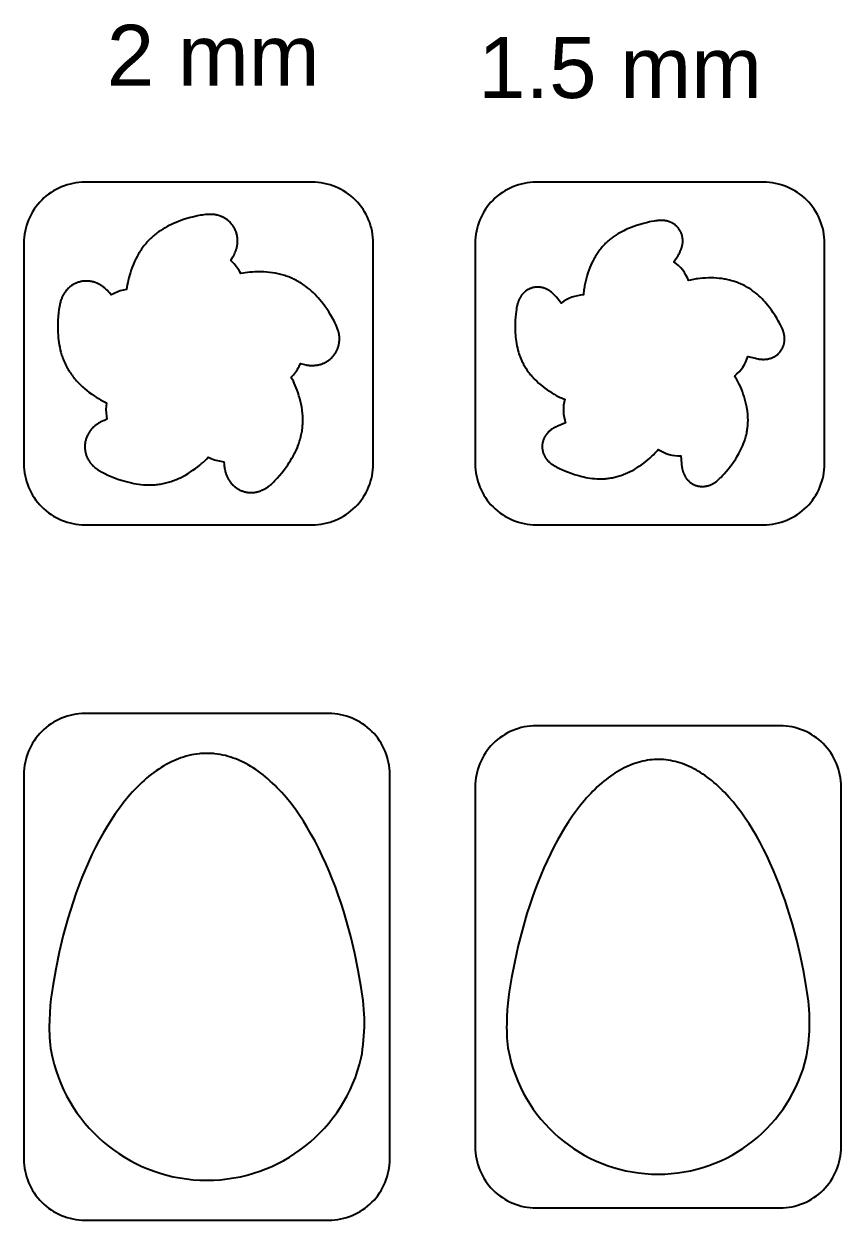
# Model space of a CAD drawing. Extents: x -221 to 104, y -309 to -96.
# Drawn here: x -221 to -154, y -197 to -98.9 of the extents above; entities that cross this region are included whole.
import ezdxf

# ---------------------------------------------------------------- set-up
doc = ezdxf.new("R2010")
doc.units = 0
doc.layers.add('DEFAULT', color=7, linetype='CONTINUOUS')
doc.styles.add('DEFAULT', font='arial.ttf')

msp = doc.modelspace()

# ---------------------------------------------------------------- linework, layer by layer
at = {"layer": 'DEFAULT'}
for points in [[(-216, -140), (-197.355, -140, 0.414214), (-192.355, -135), (-192.355, -116.917, 0.414214), (-197.355, -111.917), (-216, -111.917, 0.414214), (-221, -116.917), (-221, -135, 0.414214)], [(-179, -140), (-160.355, -140, 0.414214), (-155.355, -135), (-155.355, -116.917, 0.414214), (-160.355, -111.917), (-179, -111.917, 0.414214), (-184, -116.917), (-184, -135, 0.414214)], [(-214.228, -130.019, 0.074194), (-214.236, -131.096), (-214.19, -131.353), (-214.405, -131.442), (-214.506, -131.487), (-214.625, -131.544), (-214.683, -131.574), (-214.741, -131.604), (-214.837, -131.658), (-214.884, -131.687), (-214.93, -131.716), (-214.98, -131.748), (-215.029, -131.782), (-215.077, -131.816), (-215.124, -131.852), (-215.179, -131.896), (-215.234, -131.942), (-215.286, -131.989), (-215.338, -132.038), (-215.369, -132.068), (-215.399, -132.1), (-215.429, -132.132), (-215.458, -132.164), (-215.486, -132.197), (-215.514, -132.23), (-215.542, -132.264), (-215.568, -132.299), (-215.6, -132.342), (-215.631, -132.386), (-215.66, -132.431), (-215.689, -132.476), (-215.716, -132.522), (-215.743, -132.569), (-215.768, -132.617), (-215.792, -132.665), (-215.822, -132.73), (-215.85, -132.795), (-215.876, -132.862), (-215.899, -132.929), (-215.919, -132.993), (-215.937, -133.056), (-215.953, -133.12), (-215.967, -133.185), (-215.979, -133.252), (-215.989, -133.32), (-215.997, -133.388), (-216.002, -133.456), (-216.006, -133.525), (-216.007, -133.594), (-216.006, -133.662), (-216.003, -133.731), (-215.998, -133.797), (-215.991, -133.864), (-215.981, -133.93), (-215.97, -133.995), (-215.959, -134.05), (-215.946, -134.104), (-215.932, -134.158), (-215.917, -134.211), (-215.901, -134.264), (-215.883, -134.317), (-215.863, -134.369), (-215.843, -134.421), (-215.823, -134.467), (-215.801, -134.514), (-215.779, -134.56), (-215.756, -134.605), (-215.732, -134.65), (-215.706, -134.694), (-215.68, -134.738), (-215.653, -134.781), (-215.63, -134.815), (-215.607, -134.848), (-215.583, -134.881), (-215.558, -134.914), (-215.533, -134.946), (-215.508, -134.978), (-215.455, -135.041), (-215.411, -135.089), (-215.366, -135.137), (-215.319, -135.183), (-215.271, -135.228), (-215.231, -135.265), (-215.19, -135.3), (-215.148, -135.335), (-215.106, -135.368), (-215.043, -135.416), (-214.979, -135.462), (-214.913, -135.506), (-214.847, -135.549), (-214.783, -135.588), (-214.719, -135.626), (-214.598, -135.693), (-214.484, -135.752), (-214.368, -135.808), (-214.119, -135.923), (-213.849, -136.039), (-213.576, -136.149), (-213.3, -136.251), (-213.021, -136.345), (-212.815, -136.409), (-212.607, -136.468), (-212.398, -136.522), (-212.187, -136.571), (-211.995, -136.61), (-211.803, -136.645), (-211.61, -136.674), (-211.416, -136.699), (-211.209, -136.718), (-211.002, -136.731), (-210.894, -136.735), (-210.787, -136.737), (-210.679, -136.737), (-210.571, -136.735), (-210.461, -136.731), (-210.35, -136.725), (-210.24, -136.717), (-210.13, -136.706), (-210.02, -136.694), (-209.91, -136.68), (-209.801, -136.663), (-209.692, -136.644), (-209.581, -136.622), (-209.469, -136.599), (-209.359, -136.573), (-209.249, -136.545), (-209.139, -136.514), (-209.03, -136.482), (-208.922, -136.447), (-208.814, -136.411), (-208.705, -136.371), (-208.596, -136.33), (-208.488, -136.286), (-208.381, -136.24), (-208.275, -136.193), (-208.17, -136.143), (-207.962, -136.039), (-207.752, -135.924), (-207.545, -135.802), (-207.343, -135.673), (-207.145, -135.539), (-206.944, -135.394), (-206.748, -135.244), (-206.587, -135.115), (-206.43, -134.983), (-206.288, -134.858), (-206.149, -134.729), (-206.015, -134.597), (-205.884, -134.46, 0.074194), (-204.863, -134.8), (-204.604, -134.836), (-204.585, -135.068), (-204.574, -135.178), (-204.557, -135.308), (-204.547, -135.373), (-204.535, -135.438), (-204.513, -135.545), (-204.501, -135.599), (-204.487, -135.652), (-204.472, -135.709), (-204.455, -135.766), (-204.437, -135.822), (-204.418, -135.878), (-204.393, -135.945), (-204.366, -136.01), (-204.338, -136.075), (-204.307, -136.139), (-204.288, -136.178), (-204.267, -136.217), (-204.246, -136.255), (-204.224, -136.292), (-204.202, -136.33), (-204.179, -136.367), (-204.155, -136.403), (-204.13, -136.439), (-204.099, -136.483), (-204.066, -136.525), (-204.033, -136.567), (-203.999, -136.609), (-203.963, -136.649), (-203.927, -136.689), (-203.89, -136.727), (-203.851, -136.765), (-203.799, -136.814), (-203.745, -136.86), (-203.69, -136.906), (-203.633, -136.949), (-203.579, -136.987), (-203.524, -137.024), (-203.468, -137.059), (-203.41, -137.092), (-203.35, -137.124), (-203.289, -137.155), (-203.227, -137.183), (-203.164, -137.21), (-203.099, -137.234), (-203.034, -137.256), (-202.969, -137.277), (-202.903, -137.295), (-202.838, -137.311), (-202.772, -137.324), (-202.707, -137.336), (-202.641, -137.345), (-202.586, -137.352), (-202.53, -137.356), (-202.475, -137.36), (-202.419, -137.362), (-202.364, -137.362), (-202.308, -137.362), (-202.253, -137.359), (-202.197, -137.356), (-202.146, -137.351), (-202.096, -137.345), (-202.045, -137.338), (-201.995, -137.33), (-201.945, -137.321), (-201.895, -137.31), (-201.845, -137.299), (-201.796, -137.286), (-201.757, -137.275), (-201.717, -137.263), (-201.679, -137.251), (-201.64, -137.238), (-201.601, -137.224), (-201.563, -137.209), (-201.488, -137.178), (-201.428, -137.152), (-201.368, -137.123), (-201.31, -137.093), (-201.252, -137.062), (-201.205, -137.035), (-201.159, -137.007), (-201.113, -136.978), (-201.068, -136.948), (-201.003, -136.903), (-200.94, -136.856), (-200.877, -136.807), (-200.816, -136.757), (-200.762, -136.711), (-200.708, -136.663), (-200.603, -136.565), (-200.511, -136.474), (-200.422, -136.382), (-200.235, -136.181), (-200.041, -135.96), (-199.853, -135.734), (-199.671, -135.503), (-199.495, -135.267), (-199.37, -135.09), (-199.25, -134.911), (-199.134, -134.729), (-199.022, -134.543), (-198.926, -134.373), (-198.833, -134.201), (-198.746, -134.026), (-198.663, -133.849), (-198.58, -133.659), (-198.504, -133.466), (-198.467, -133.365), (-198.432, -133.263), (-198.398, -133.161), (-198.367, -133.058), (-198.337, -132.951), (-198.308, -132.844), (-198.282, -132.737), (-198.258, -132.629), (-198.236, -132.521), (-198.216, -132.412), (-198.198, -132.303), (-198.182, -132.193), (-198.168, -132.08), (-198.156, -131.967), (-198.147, -131.854), (-198.139, -131.741), (-198.134, -131.627), (-198.132, -131.514), (-198.131, -131.4), (-198.132, -131.286), (-198.136, -131.17), (-198.142, -131.054), (-198.15, -130.938), (-198.161, -130.822), (-198.173, -130.706), (-198.188, -130.591), (-198.223, -130.361), (-198.267, -130.125), (-198.319, -129.891), (-198.379, -129.659), (-198.446, -129.429), (-198.521, -129.194), (-198.603, -128.961), (-198.676, -128.768), (-198.754, -128.577), (-198.829, -128.404), (-198.908, -128.232), (-198.993, -128.063), (-199.082, -127.897, 0.074194), (-198.443, -127.031), (-198.329, -126.795), (-198.103, -126.849), (-197.994, -126.872), (-197.865, -126.896), (-197.801, -126.907), (-197.736, -126.916), (-197.626, -126.928), (-197.572, -126.933), (-197.517, -126.937), (-197.458, -126.94), (-197.399, -126.941), (-197.339, -126.941), (-197.28, -126.94), (-197.209, -126.937), (-197.139, -126.932), (-197.068, -126.925), (-196.998, -126.916), (-196.955, -126.909), (-196.912, -126.902), (-196.869, -126.894), (-196.827, -126.884), (-196.784, -126.875), (-196.742, -126.864), (-196.7, -126.852), (-196.658, -126.84), (-196.607, -126.824), (-196.556, -126.806), (-196.506, -126.788), (-196.456, -126.768), (-196.407, -126.746), (-196.358, -126.724), (-196.31, -126.7), (-196.262, -126.676), (-196.2, -126.641), (-196.138, -126.604), (-196.078, -126.565), (-196.02, -126.525), (-195.967, -126.485), (-195.915, -126.444), (-195.864, -126.402), (-195.815, -126.357), (-195.766, -126.31), (-195.718, -126.261), (-195.671, -126.211), (-195.627, -126.159), (-195.584, -126.106), (-195.542, -126.051), (-195.503, -125.995), (-195.465, -125.937), (-195.43, -125.88), (-195.397, -125.822), (-195.365, -125.764), (-195.336, -125.704), (-195.313, -125.653), (-195.291, -125.602), (-195.271, -125.55), (-195.252, -125.498), (-195.234, -125.445), (-195.218, -125.392), (-195.203, -125.339), (-195.189, -125.285), (-195.178, -125.235), (-195.168, -125.185), (-195.159, -125.135), (-195.151, -125.085), (-195.144, -125.034), (-195.139, -124.984), (-195.134, -124.933), (-195.131, -124.882), (-195.13, -124.841), (-195.129, -124.8), (-195.128, -124.759), (-195.129, -124.719), (-195.13, -124.678), (-195.132, -124.637), (-195.138, -124.555), (-195.145, -124.49), (-195.154, -124.425), (-195.164, -124.36), (-195.177, -124.295), (-195.188, -124.243), (-195.2, -124.19), (-195.214, -124.137), (-195.228, -124.085), (-195.251, -124.01), (-195.276, -123.935), (-195.303, -123.86), (-195.331, -123.787), (-195.36, -123.718), (-195.39, -123.65), (-195.448, -123.524), (-195.506, -123.409), (-195.566, -123.296), (-195.7, -123.056), (-195.851, -122.803), (-196.007, -122.554), (-196.17, -122.31), (-196.34, -122.07), (-196.47, -121.897), (-196.603, -121.727), (-196.741, -121.56), (-196.882, -121.396), (-197.014, -121.252), (-197.15, -121.111), (-197.289, -120.974), (-197.432, -120.84), (-197.59, -120.7), (-197.753, -120.566), (-197.921, -120.437), (-198.007, -120.375), (-198.093, -120.314), (-198.185, -120.252), (-198.278, -120.192), (-198.372, -120.134), (-198.467, -120.078), (-198.563, -120.023), (-198.66, -119.971), (-198.759, -119.92), (-198.858, -119.871), (-198.961, -119.823), (-199.065, -119.777), (-199.17, -119.733), (-199.275, -119.691), (-199.382, -119.651), (-199.489, -119.613), (-199.597, -119.577), (-199.705, -119.544), (-199.817, -119.511), (-199.929, -119.481), (-200.042, -119.453), (-200.156, -119.427), (-200.27, -119.403), (-200.384, -119.381), (-200.614, -119.344), (-200.851, -119.313), (-201.09, -119.29), (-201.329, -119.275), (-201.568, -119.268), (-201.815, -119.267), (-202.062, -119.273), (-202.268, -119.283), (-202.474, -119.297), (-202.662, -119.315), (-202.85, -119.338), (-203.037, -119.366), (-203.223, -119.399, 0.074194), (-203.849, -118.524), (-204.037, -118.343), (-203.916, -118.145), (-203.86, -118.048), (-203.798, -117.933), (-203.768, -117.875), (-203.739, -117.816), (-203.694, -117.716), (-203.672, -117.665), (-203.652, -117.614), (-203.631, -117.559), (-203.611, -117.503), (-203.592, -117.447), (-203.575, -117.39), (-203.556, -117.322), (-203.539, -117.253), (-203.524, -117.184), (-203.511, -117.114), (-203.504, -117.071), (-203.498, -117.028), (-203.493, -116.985), (-203.488, -116.942), (-203.484, -116.898), (-203.482, -116.855), (-203.48, -116.811), (-203.478, -116.768), (-203.478, -116.714), (-203.479, -116.66), (-203.481, -116.607), (-203.485, -116.553), (-203.49, -116.5), (-203.496, -116.446), (-203.503, -116.393), (-203.512, -116.34), (-203.526, -116.27), (-203.542, -116.2), (-203.56, -116.131), (-203.581, -116.063), (-203.602, -116), (-203.625, -115.938), (-203.65, -115.877), (-203.677, -115.817), (-203.707, -115.755), (-203.738, -115.694), (-203.772, -115.635), (-203.807, -115.576), (-203.845, -115.519), (-203.884, -115.462), (-203.925, -115.407), (-203.968, -115.354), (-204.011, -115.303), (-204.056, -115.253), (-204.103, -115.205), (-204.151, -115.159), (-204.191, -115.121), (-204.233, -115.085), (-204.276, -115.05), (-204.32, -115.015), (-204.365, -114.982), (-204.41, -114.95), (-204.456, -114.919), (-204.503, -114.89), (-204.547, -114.864), (-204.591, -114.839), (-204.636, -114.815), (-204.682, -114.792), (-204.728, -114.77), (-204.774, -114.749), (-204.821, -114.729), (-204.869, -114.71), (-204.907, -114.696), (-204.946, -114.683), (-204.984, -114.67), (-205.023, -114.658), (-205.063, -114.646), (-205.102, -114.635), (-205.181, -114.616), (-205.246, -114.602), (-205.31, -114.591), (-205.375, -114.581), (-205.44, -114.572), (-205.494, -114.567), (-205.548, -114.562), (-205.602, -114.559), (-205.656, -114.556), (-205.735, -114.555), (-205.814, -114.555), (-205.893, -114.558), (-205.972, -114.562), (-206.046, -114.568), (-206.121, -114.576), (-206.258, -114.592), (-206.385, -114.612), (-206.512, -114.634), (-206.781, -114.687), (-207.068, -114.752), (-207.353, -114.824), (-207.636, -114.904), (-207.917, -114.991), (-208.122, -115.061), (-208.325, -115.135), (-208.526, -115.215), (-208.725, -115.299), (-208.903, -115.38), (-209.079, -115.465), (-209.253, -115.554), (-209.424, -115.649), (-209.606, -115.757), (-209.784, -115.87), (-209.958, -115.99), (-210.044, -116.052), (-210.128, -116.116), (-210.215, -116.184), (-210.301, -116.254), (-210.386, -116.325), (-210.469, -116.398), (-210.55, -116.473), (-210.63, -116.549), (-210.709, -116.627), (-210.786, -116.706), (-210.864, -116.789), (-210.94, -116.874), (-211.014, -116.96), (-211.086, -117.047), (-211.157, -117.136), (-211.226, -117.226), (-211.294, -117.318), (-211.359, -117.411), (-211.424, -117.507), (-211.488, -117.605), (-211.549, -117.703), (-211.609, -117.803), (-211.667, -117.904), (-211.723, -118.006), (-211.83, -118.213), (-211.933, -118.429), (-212.028, -118.649), (-212.116, -118.872), (-212.197, -119.098), (-212.274, -119.332), (-212.345, -119.569), (-212.399, -119.768), (-212.449, -119.968), (-212.49, -120.152), (-212.527, -120.338), (-212.558, -120.524), (-212.583, -120.711, 0.074194), (-213.609, -121.036), (-213.84, -121.16), (-213.991, -120.983), (-214.065, -120.901), (-214.156, -120.805), (-214.202, -120.759), (-214.249, -120.713), (-214.33, -120.639), (-214.372, -120.603), (-214.414, -120.568), (-214.46, -120.531), (-214.507, -120.495), (-214.555, -120.46), (-214.603, -120.426), (-214.662, -120.387), (-214.722, -120.349), (-214.783, -120.314), (-214.846, -120.28), (-214.884, -120.26), (-214.924, -120.241), (-214.963, -120.222), (-215.003, -120.205), (-215.043, -120.188), (-215.083, -120.171), (-215.124, -120.156), (-215.165, -120.141), (-215.216, -120.125), (-215.268, -120.109), (-215.319, -120.094), (-215.371, -120.081), (-215.424, -120.069), (-215.476, -120.059), (-215.529, -120.05), (-215.582, -120.042), (-215.653, -120.033), (-215.724, -120.027), (-215.796, -120.023), (-215.867, -120.021), (-215.933, -120.022), (-215.999, -120.025), (-216.065, -120.029), (-216.131, -120.036), (-216.199, -120.046), (-216.266, -120.057), (-216.334, -120.07), (-216.4, -120.086), (-216.466, -120.104), (-216.532, -120.124), (-216.597, -120.146), (-216.661, -120.17), (-216.723, -120.196), (-216.784, -120.223), (-216.844, -120.252), (-216.903, -120.284), (-216.951, -120.311), (-216.999, -120.34), (-217.046, -120.369), (-217.092, -120.4), (-217.137, -120.433), (-217.182, -120.466), (-217.225, -120.5), (-217.268, -120.536), (-217.306, -120.57), (-217.344, -120.604), (-217.381, -120.639), (-217.417, -120.675), (-217.452, -120.712), (-217.486, -120.75), (-217.519, -120.789), (-217.552, -120.828), (-217.577, -120.86), (-217.602, -120.893), (-217.626, -120.925), (-217.649, -120.959), (-217.672, -120.993), (-217.695, -121.027), (-217.738, -121.096), (-217.771, -121.153), (-217.802, -121.211), (-217.832, -121.27), (-217.86, -121.329), (-217.882, -121.379), (-217.903, -121.428), (-217.923, -121.479), (-217.941, -121.53), (-217.967, -121.604), (-217.991, -121.679), (-218.013, -121.755), (-218.033, -121.832), (-218.051, -121.904), (-218.067, -121.977), (-218.093, -122.113), (-218.114, -122.24), (-218.132, -122.367), (-218.164, -122.64), (-218.191, -122.933), (-218.211, -123.226), (-218.223, -123.52), (-218.226, -123.814), (-218.223, -124.03), (-218.215, -124.246), (-218.202, -124.462), (-218.183, -124.677), (-218.162, -124.872), (-218.135, -125.065), (-218.103, -125.258), (-218.066, -125.45), (-218.021, -125.653), (-217.969, -125.854), (-217.94, -125.957), (-217.908, -126.06), (-217.875, -126.163), (-217.84, -126.264), (-217.802, -126.368), (-217.762, -126.471), (-217.72, -126.574), (-217.677, -126.675), (-217.631, -126.776), (-217.583, -126.876), (-217.534, -126.975), (-217.482, -127.072), (-217.427, -127.172), (-217.37, -127.27), (-217.311, -127.368), (-217.25, -127.464), (-217.188, -127.558), (-217.123, -127.652), (-217.057, -127.744), (-216.989, -127.835), (-216.917, -127.927), (-216.844, -128.018), (-216.769, -128.107), (-216.693, -128.194), (-216.615, -128.281), (-216.535, -128.366), (-216.372, -128.531), (-216.197, -128.695), (-216.018, -128.854), (-215.833, -129.007), (-215.644, -129.154), (-215.444, -129.3), (-215.241, -129.44), (-215.069, -129.553), (-214.894, -129.662), (-214.731, -129.758), (-214.566, -129.85), (-214.398, -129.937)], [(-176.653, -129.717, 0.155567), (-176.586, -131.655), (-177.173, -131.887), (-177.272, -131.93), (-177.371, -131.976), (-177.422, -132.002), (-177.472, -132.028), (-177.522, -132.054), (-177.571, -132.082), (-177.609, -132.105), (-177.646, -132.128), (-177.682, -132.151), (-177.719, -132.175), (-177.759, -132.204), (-177.799, -132.233), (-177.838, -132.264), (-177.877, -132.295), (-177.921, -132.333), (-177.965, -132.373), (-178.007, -132.413), (-178.047, -132.455), (-178.071, -132.482), (-178.095, -132.508), (-178.118, -132.535), (-178.14, -132.563), (-178.162, -132.591), (-178.183, -132.619), (-178.204, -132.648), (-178.224, -132.678), (-178.248, -132.713), (-178.27, -132.75), (-178.292, -132.787), (-178.312, -132.824), (-178.332, -132.862), (-178.351, -132.901), (-178.368, -132.94), (-178.385, -132.979), (-178.403, -133.025), (-178.419, -133.071), (-178.434, -133.118), (-178.448, -133.165), (-178.461, -133.212), (-178.471, -133.26), (-178.481, -133.308), (-178.489, -133.357), (-178.496, -133.407), (-178.501, -133.458), (-178.504, -133.509), (-178.506, -133.56), (-178.507, -133.611), (-178.506, -133.662), (-178.503, -133.713), (-178.498, -133.764), (-178.493, -133.813), (-178.486, -133.862), (-178.477, -133.91), (-178.467, -133.959), (-178.456, -134.004), (-178.444, -134.048), (-178.431, -134.093), (-178.416, -134.137), (-178.402, -134.175), (-178.387, -134.213), (-178.372, -134.251), (-178.355, -134.288), (-178.337, -134.325), (-178.319, -134.361), (-178.3, -134.397), (-178.28, -134.433), (-178.263, -134.462), (-178.245, -134.49), (-178.227, -134.518), (-178.208, -134.545), (-178.189, -134.573), (-178.169, -134.599), (-178.149, -134.626), (-178.129, -134.652), (-178.094, -134.694), (-178.058, -134.735), (-178.021, -134.774), (-177.982, -134.813), (-177.95, -134.845), (-177.916, -134.876), (-177.882, -134.906), (-177.847, -134.935), (-177.804, -134.969), (-177.761, -135.002), (-177.717, -135.035), (-177.672, -135.066), (-177.618, -135.102), (-177.564, -135.136), (-177.508, -135.17), (-177.452, -135.202), (-177.349, -135.259), (-177.245, -135.312), (-177.039, -135.41), (-176.892, -135.477), (-176.657, -135.578), (-176.419, -135.673), (-176.144, -135.776), (-175.865, -135.87), (-175.645, -135.938), (-175.423, -136), (-175.257, -136.042), (-175.09, -136.081), (-174.922, -136.115), (-174.753, -136.146), (-174.571, -136.175), (-174.389, -136.198), (-174.206, -136.217), (-174.023, -136.229), (-173.83, -136.236), (-173.734, -136.237), (-173.637, -136.236), (-173.54, -136.234), (-173.442, -136.23), (-173.345, -136.224), (-173.248, -136.216), (-173.148, -136.206), (-173.049, -136.194), (-172.951, -136.18), (-172.852, -136.164), (-172.754, -136.147), (-172.657, -136.128), (-172.559, -136.106), (-172.462, -136.083), (-172.363, -136.058), (-172.264, -136.03), (-172.166, -136.001), (-172.069, -135.969), (-171.972, -135.936), (-171.875, -135.901), (-171.779, -135.864), (-171.684, -135.826), (-171.587, -135.784), (-171.49, -135.741), (-171.393, -135.696), (-171.298, -135.649), (-171.109, -135.551), (-170.924, -135.446), (-170.734, -135.33), (-170.547, -135.209), (-170.365, -135.082), (-170.185, -134.95), (-170.007, -134.811), (-169.831, -134.668), (-169.67, -134.529), (-169.513, -134.385), (-169.385, -134.26), (-169.26, -134.13), (-169.14, -133.997), (-169.082, -133.929), (-168.994, -133.82, 0.155567), (-167.13, -134.355), (-167.091, -134.984), (-167.08, -135.093), (-167.067, -135.201), (-167.059, -135.257), (-167.05, -135.313), (-167.039, -135.368), (-167.028, -135.424), (-167.018, -135.466), (-167.008, -135.509), (-166.997, -135.551), (-166.985, -135.593), (-166.971, -135.64), (-166.955, -135.687), (-166.938, -135.734), (-166.92, -135.78), (-166.898, -135.834), (-166.874, -135.888), (-166.848, -135.94), (-166.82, -135.992), (-166.803, -136.023), (-166.785, -136.053), (-166.766, -136.084), (-166.747, -136.114), (-166.727, -136.143), (-166.706, -136.172), (-166.685, -136.201), (-166.664, -136.229), (-166.637, -136.262), (-166.609, -136.295), (-166.581, -136.327), (-166.551, -136.358), (-166.521, -136.388), (-166.49, -136.418), (-166.459, -136.447), (-166.426, -136.475), (-166.389, -136.506), (-166.35, -136.536), (-166.31, -136.565), (-166.27, -136.592), (-166.228, -136.619), (-166.186, -136.644), (-166.143, -136.668), (-166.1, -136.69), (-166.054, -136.713), (-166.007, -136.733), (-165.959, -136.752), (-165.911, -136.77), (-165.863, -136.786), (-165.814, -136.801), (-165.765, -136.814), (-165.715, -136.826), (-165.667, -136.835), (-165.618, -136.843), (-165.569, -136.85), (-165.52, -136.856), (-165.474, -136.859), (-165.428, -136.861), (-165.382, -136.862), (-165.335, -136.862), (-165.294, -136.861), (-165.254, -136.859), (-165.213, -136.855), (-165.172, -136.851), (-165.132, -136.846), (-165.092, -136.839), (-165.051, -136.832), (-165.011, -136.824), (-164.979, -136.817), (-164.947, -136.809), (-164.914, -136.8), (-164.882, -136.791), (-164.851, -136.781), (-164.819, -136.771), (-164.788, -136.76), (-164.756, -136.748), (-164.706, -136.728), (-164.656, -136.706), (-164.607, -136.683), (-164.558, -136.659), (-164.518, -136.637), (-164.478, -136.615), (-164.439, -136.592), (-164.4, -136.568), (-164.355, -136.538), (-164.31, -136.507), (-164.265, -136.475), (-164.222, -136.442), (-164.171, -136.402), (-164.121, -136.36), (-164.072, -136.318), (-164.024, -136.275), (-163.94, -136.195), (-163.858, -136.114), (-163.698, -135.946), (-163.59, -135.827), (-163.421, -135.634), (-163.257, -135.438), (-163.074, -135.207), (-162.898, -134.972), (-162.766, -134.783), (-162.638, -134.591), (-162.547, -134.446), (-162.459, -134.299), (-162.374, -134.15), (-162.292, -133.999), (-162.209, -133.836), (-162.13, -133.669), (-162.056, -133.501), (-161.988, -133.331), (-161.921, -133.15), (-161.891, -133.058), (-161.862, -132.966), (-161.834, -132.873), (-161.808, -132.779), (-161.783, -132.684), (-161.761, -132.589), (-161.74, -132.492), (-161.72, -132.394), (-161.703, -132.296), (-161.688, -132.197), (-161.674, -132.099), (-161.662, -132), (-161.652, -131.901), (-161.644, -131.801), (-161.638, -131.699), (-161.634, -131.597), (-161.631, -131.494), (-161.631, -131.392), (-161.633, -131.289), (-161.636, -131.187), (-161.641, -131.084), (-161.648, -130.982), (-161.658, -130.876), (-161.669, -130.77), (-161.682, -130.665), (-161.697, -130.56), (-161.733, -130.35), (-161.775, -130.142), (-161.826, -129.925), (-161.884, -129.71), (-161.948, -129.497), (-162.018, -129.286), (-162.095, -129.073), (-162.177, -128.862), (-162.26, -128.665), (-162.348, -128.472), (-162.427, -128.311), (-162.512, -128.153), (-162.602, -127.997), (-162.649, -127.921), (-162.725, -127.803, 0.155567), (-161.64, -126.196), (-161.03, -126.353), (-160.923, -126.377), (-160.816, -126.397), (-160.76, -126.407), (-160.704, -126.415), (-160.648, -126.423), (-160.592, -126.429), (-160.549, -126.433), (-160.505, -126.437), (-160.462, -126.439), (-160.418, -126.441), (-160.368, -126.442), (-160.319, -126.441), (-160.269, -126.44), (-160.22, -126.437), (-160.161, -126.432), (-160.103, -126.426), (-160.045, -126.417), (-159.988, -126.407), (-159.953, -126.4), (-159.918, -126.393), (-159.884, -126.384), (-159.849, -126.375), (-159.815, -126.365), (-159.781, -126.355), (-159.747, -126.343), (-159.714, -126.332), (-159.674, -126.316), (-159.634, -126.3), (-159.595, -126.283), (-159.556, -126.265), (-159.518, -126.245), (-159.48, -126.225), (-159.443, -126.204), (-159.406, -126.182), (-159.365, -126.156), (-159.325, -126.128), (-159.285, -126.099), (-159.246, -126.069), (-159.208, -126.038), (-159.171, -126.006), (-159.136, -125.972), (-159.101, -125.938), (-159.065, -125.901), (-159.031, -125.863), (-158.998, -125.824), (-158.967, -125.783), (-158.936, -125.742), (-158.907, -125.7), (-158.88, -125.657), (-158.853, -125.613), (-158.829, -125.571), (-158.806, -125.527), (-158.785, -125.483), (-158.765, -125.438), (-158.747, -125.395), (-158.73, -125.352), (-158.715, -125.308), (-158.701, -125.264), (-158.69, -125.225), (-158.679, -125.185), (-158.67, -125.145), (-158.661, -125.105), (-158.654, -125.065), (-158.647, -125.025), (-158.642, -124.985), (-158.637, -124.944), (-158.634, -124.911), (-158.632, -124.878), (-158.63, -124.844), (-158.629, -124.811), (-158.628, -124.778), (-158.629, -124.745), (-158.629, -124.711), (-158.631, -124.678), (-158.634, -124.624), (-158.639, -124.57), (-158.646, -124.516), (-158.654, -124.462), (-158.662, -124.417), (-158.671, -124.372), (-158.681, -124.328), (-158.692, -124.283), (-158.706, -124.231), (-158.722, -124.179), (-158.739, -124.127), (-158.756, -124.075), (-158.779, -124.014), (-158.803, -123.954), (-158.828, -123.894), (-158.855, -123.835), (-158.905, -123.729), (-158.958, -123.624), (-159.066, -123.424), (-159.146, -123.284), (-159.277, -123.064), (-159.413, -122.847), (-159.558, -122.628), (-159.709, -122.414), (-159.865, -122.203), (-160.027, -121.997), (-160.137, -121.866), (-160.25, -121.736), (-160.365, -121.609), (-160.483, -121.485), (-160.613, -121.355), (-160.747, -121.229), (-160.884, -121.107), (-161.025, -120.989), (-161.177, -120.87), (-161.255, -120.812), (-161.333, -120.756), (-161.413, -120.701), (-161.495, -120.647), (-161.577, -120.595), (-161.66, -120.544), (-161.747, -120.494), (-161.834, -120.445), (-161.921, -120.398), (-162.01, -120.353), (-162.1, -120.31), (-162.19, -120.268), (-162.281, -120.228), (-162.373, -120.19), (-162.469, -120.152), (-162.565, -120.116), (-162.662, -120.082), (-162.759, -120.05), (-162.857, -120.02), (-162.956, -119.992), (-163.055, -119.965), (-163.154, -119.94), (-163.258, -119.917), (-163.362, -119.895), (-163.466, -119.875), (-163.571, -119.856), (-163.781, -119.825), (-163.992, -119.801), (-164.214, -119.783), (-164.437, -119.771), (-164.659, -119.767), (-164.882, -119.768), (-165.108, -119.775), (-165.334, -119.788), (-165.546, -119.806), (-165.758, -119.83), (-165.877, -119.847), (-165.996, -119.866), (-166.114, -119.888), (-166.232, -119.912), (-166.347, -119.939), (-166.51, -119.982, 0.155567), (-167.703, -118.453), (-167.365, -117.922), (-167.31, -117.827), (-167.257, -117.732), (-167.231, -117.682), (-167.205, -117.631), (-167.181, -117.58), (-167.158, -117.529), (-167.14, -117.489), (-167.124, -117.448), (-167.108, -117.408), (-167.093, -117.367), (-167.077, -117.32), (-167.062, -117.273), (-167.048, -117.225), (-167.035, -117.177), (-167.022, -117.12), (-167.01, -117.063), (-167, -117.005), (-166.992, -116.947), (-166.988, -116.912), (-166.984, -116.877), (-166.982, -116.841), (-166.98, -116.806), (-166.978, -116.77), (-166.978, -116.735), (-166.978, -116.699), (-166.979, -116.663), (-166.981, -116.621), (-166.984, -116.578), (-166.989, -116.535), (-166.994, -116.493), (-167.001, -116.451), (-167.008, -116.409), (-167.017, -116.367), (-167.026, -116.325), (-167.039, -116.277), (-167.053, -116.23), (-167.068, -116.184), (-167.084, -116.138), (-167.102, -116.092), (-167.121, -116.047), (-167.142, -116.002), (-167.164, -115.959), (-167.188, -115.914), (-167.214, -115.869), (-167.241, -115.826), (-167.27, -115.784), (-167.299, -115.742), (-167.33, -115.701), (-167.363, -115.662), (-167.396, -115.623), (-167.429, -115.587), (-167.464, -115.552), (-167.499, -115.518), (-167.536, -115.485), (-167.571, -115.454), (-167.607, -115.425), (-167.644, -115.397), (-167.682, -115.37), (-167.715, -115.347), (-167.75, -115.325), (-167.785, -115.304), (-167.82, -115.284), (-167.856, -115.264), (-167.892, -115.245), (-167.929, -115.228), (-167.966, -115.211), (-167.997, -115.198), (-168.027, -115.185), (-168.059, -115.173), (-168.09, -115.162), (-168.121, -115.151), (-168.153, -115.141), (-168.185, -115.131), (-168.217, -115.122), (-168.27, -115.109), (-168.323, -115.097), (-168.376, -115.087), (-168.43, -115.078), (-168.475, -115.072), (-168.52, -115.066), (-168.566, -115.062), (-168.611, -115.059), (-168.666, -115.056), (-168.72, -115.055), (-168.775, -115.055), (-168.829, -115.056), (-168.894, -115.058), (-168.959, -115.063), (-169.023, -115.068), (-169.088, -115.075), (-169.204, -115.09), (-169.32, -115.108), (-169.544, -115.149), (-169.702, -115.182), (-169.952, -115.238), (-170.2, -115.301), (-170.483, -115.38), (-170.764, -115.467), (-170.982, -115.542), (-171.198, -115.622), (-171.357, -115.686), (-171.515, -115.753), (-171.672, -115.823), (-171.826, -115.898), (-171.99, -115.981), (-172.151, -116.069), (-172.31, -116.162), (-172.466, -116.26), (-172.626, -116.367), (-172.704, -116.423), (-172.782, -116.48), (-172.859, -116.54), (-172.936, -116.601), (-173.011, -116.663), (-173.085, -116.726), (-173.159, -116.793), (-173.232, -116.86), (-173.304, -116.93), (-173.375, -117), (-173.444, -117.072), (-173.511, -117.145), (-173.578, -117.219), (-173.642, -117.295), (-173.708, -117.374), (-173.771, -117.454), (-173.833, -117.536), (-173.894, -117.619), (-173.953, -117.702), (-174.01, -117.787), (-174.066, -117.873), (-174.121, -117.96), (-174.175, -118.051), (-174.228, -118.144), (-174.28, -118.237), (-174.329, -118.331), (-174.424, -118.521), (-174.512, -118.715), (-174.598, -118.92), (-174.678, -119.128), (-174.751, -119.338), (-174.818, -119.55), (-174.881, -119.768), (-174.939, -119.987), (-174.988, -120.194), (-175.03, -120.402), (-175.051, -120.521), (-175.07, -120.64), (-175.085, -120.759), (-175.098, -120.879), (-175.109, -120.996), (-175.118, -121.165, 0.155578), (-176.941, -121.827), (-177.342, -121.341), (-177.414, -121.26), (-177.489, -121.18), (-177.528, -121.14), (-177.569, -121.1), (-177.609, -121.061), (-177.651, -121.023), (-177.684, -120.994), (-177.717, -120.966), (-177.751, -120.938), (-177.785, -120.911), (-177.825, -120.881), (-177.865, -120.852), (-177.906, -120.825), (-177.948, -120.798), (-177.998, -120.767), (-178.049, -120.738), (-178.101, -120.711), (-178.153, -120.685), (-178.185, -120.67), (-178.218, -120.656), (-178.251, -120.643), (-178.284, -120.63), (-178.318, -120.618), (-178.351, -120.606), (-178.385, -120.596), (-178.419, -120.586), (-178.46, -120.574), (-178.502, -120.564), (-178.544, -120.555), (-178.586, -120.547), (-178.628, -120.54), (-178.671, -120.534), (-178.713, -120.53), (-178.756, -120.526), (-178.805, -120.523), (-178.854, -120.522), (-178.903, -120.522), (-178.952, -120.523), (-179.001, -120.526), (-179.05, -120.53), (-179.098, -120.536), (-179.147, -120.544), (-179.197, -120.553), (-179.247, -120.564), (-179.297, -120.576), (-179.346, -120.59), (-179.394, -120.605), (-179.443, -120.622), (-179.49, -120.641), (-179.538, -120.661), (-179.582, -120.681), (-179.626, -120.703), (-179.67, -120.726), (-179.712, -120.751), (-179.752, -120.775), (-179.791, -120.8), (-179.829, -120.827), (-179.866, -120.854), (-179.898, -120.879), (-179.93, -120.905), (-179.961, -120.931), (-179.991, -120.959), (-180.021, -120.987), (-180.05, -121.016), (-180.078, -121.045), (-180.106, -121.075), (-180.128, -121.1), (-180.149, -121.126), (-180.17, -121.152), (-180.191, -121.178), (-180.211, -121.204), (-180.23, -121.231), (-180.249, -121.259), (-180.267, -121.287), (-180.296, -121.333), (-180.324, -121.379), (-180.35, -121.427), (-180.375, -121.475), (-180.395, -121.516), (-180.414, -121.558), (-180.432, -121.6), (-180.449, -121.642), (-180.469, -121.693), (-180.487, -121.744), (-180.504, -121.796), (-180.52, -121.848), (-180.537, -121.911), (-180.553, -121.973), (-180.568, -122.037), (-180.582, -122.1), (-180.603, -122.215), (-180.622, -122.331), (-180.652, -122.557), (-180.67, -122.717), (-180.693, -122.972), (-180.71, -123.228), (-180.723, -123.522), (-180.726, -123.816), (-180.723, -124.046), (-180.713, -124.276), (-180.702, -124.447), (-180.687, -124.618), (-180.668, -124.789), (-180.645, -124.959), (-180.616, -125.14), (-180.583, -125.321), (-180.543, -125.5), (-180.499, -125.679), (-180.446, -125.864), (-180.417, -125.956), (-180.386, -126.048), (-180.354, -126.14), (-180.32, -126.231), (-180.284, -126.322), (-180.246, -126.412), (-180.206, -126.503), (-180.164, -126.594), (-180.121, -126.683), (-180.075, -126.772), (-180.028, -126.86), (-179.98, -126.947), (-179.93, -127.033), (-179.878, -127.118), (-179.823, -127.204), (-179.766, -127.29), (-179.707, -127.374), (-179.647, -127.457), (-179.586, -127.539), (-179.523, -127.62), (-179.458, -127.7), (-179.393, -127.778), (-179.323, -127.858), (-179.251, -127.937), (-179.179, -128.015), (-179.105, -128.091), (-178.953, -128.24), (-178.796, -128.384), (-178.628, -128.529), (-178.454, -128.669), (-178.277, -128.803), (-178.096, -128.933), (-177.909, -129.06), (-177.718, -129.183), (-177.536, -129.293), (-177.351, -129.398), (-177.245, -129.455), (-177.137, -129.509), (-177.029, -129.561), (-176.919, -129.61), (-176.81, -129.656)], [(-216, -197), (-196, -197, 0.414214), (-191, -192), (-191, -160.479, 0.414214), (-196, -155.479), (-216, -155.479, 0.414214), (-221, -160.479), (-221, -192, 0.414214)], [(-179, -196), (-159, -196, 0.414214), (-154, -191), (-154, -161.479, 0.414214), (-159, -156.479), (-179, -156.479, 0.414214), (-184, -161.479), (-184, -191, 0.414214)], [(-193.345, -177.93), (-193.584, -176.541), (-193.865, -175.159), (-194.196, -173.764), (-194.573, -172.38), (-194.777, -171.698), (-194.994, -171.019), (-195.224, -170.345), (-195.466, -169.675), (-195.713, -169.031), (-195.974, -168.391), (-196.247, -167.758), (-196.535, -167.13), (-196.826, -166.533), (-197.13, -165.943), (-197.439, -165.38), (-197.763, -164.825), (-198.088, -164.3), (-198.429, -163.785), (-198.77, -163.301), (-199.126, -162.828), (-199.482, -162.387), (-199.666, -162.172), (-199.853, -161.96), (-200.036, -161.761), (-200.223, -161.565), (-200.413, -161.374), (-200.608, -161.186), (-200.797, -161.01), (-200.99, -160.839), (-201.187, -160.672), (-201.388, -160.51), (-201.584, -160.359), (-201.783, -160.212), (-201.987, -160.071), (-202.193, -159.935), (-202.396, -159.81), (-202.601, -159.69), (-202.81, -159.575), (-203.022, -159.467), (-203.221, -159.372), (-203.423, -159.283), (-203.628, -159.2), (-203.835, -159.123), (-204.047, -159.052), (-204.261, -158.987), (-204.477, -158.929), (-204.695, -158.879), (-204.909, -158.837), (-205.124, -158.803), (-205.34, -158.775), (-205.448, -158.765), (-205.556, -158.756), (-205.769, -158.744), (-205.983, -158.74), (-206.196, -158.743), (-206.303, -158.747), (-206.409, -158.753), (-206.518, -158.762), (-206.626, -158.772), (-206.842, -158.798), (-207.057, -158.831), (-207.271, -158.872), (-207.488, -158.921), (-207.705, -158.977), (-207.919, -159.041), (-208.131, -159.111), (-208.329, -159.184), (-208.525, -159.262), (-208.719, -159.346), (-208.911, -159.435), (-209.123, -159.541), (-209.333, -159.653), (-209.539, -159.77), (-209.741, -159.894), (-209.948, -160.028), (-210.152, -160.167), (-210.352, -160.311), (-210.549, -160.46), (-210.75, -160.62), (-210.947, -160.785), (-211.141, -160.955), (-211.331, -161.128), (-211.526, -161.314), (-211.717, -161.504), (-211.904, -161.697), (-212.087, -161.895), (-212.275, -162.105), (-212.46, -162.318), (-212.816, -162.755), (-213.174, -163.224), (-213.517, -163.705), (-213.859, -164.217), (-214.185, -164.739), (-214.51, -165.291), (-214.82, -165.851), (-215.127, -166.438), (-215.419, -167.033), (-215.708, -167.658), (-215.984, -168.29), (-216.246, -168.927), (-216.495, -169.57), (-216.739, -170.238), (-216.97, -170.911), (-217.189, -171.589), (-217.395, -172.27), (-217.776, -173.653), (-218.11, -175.048), (-218.395, -176.43), (-218.638, -177.82), (-218.72, -178.36), (-218.783, -178.856), (-218.839, -179.401), (-218.884, -180.003), (-218.912, -180.606), (-218.921, -181.134), (-218.919, -181.447), (-218.911, -181.759), (-218.897, -182.045), (-218.876, -182.331), (-218.847, -182.626), (-218.809, -182.913), (-218.765, -183.189), (-218.715, -183.442), (-218.66, -183.694, 0.793492), (-193.34, -183.694, 0.090192)], [(-156.839, -178.007), (-157.065, -176.688), (-157.33, -175.377), (-157.639, -174.052), (-157.99, -172.738), (-158.382, -171.443), (-158.595, -170.801), (-158.819, -170.163), (-159.048, -169.548), (-159.289, -168.937), (-159.542, -168.331), (-159.808, -167.73), (-160.072, -167.166), (-160.348, -166.608), (-160.637, -166.056), (-160.939, -165.512), (-161.232, -165.014), (-161.538, -164.524), (-161.858, -164.043), (-162.191, -163.572), (-162.517, -163.141), (-162.856, -162.72), (-163.192, -162.331), (-163.365, -162.142), (-163.542, -161.955), (-163.713, -161.781), (-163.888, -161.61), (-164.066, -161.442), (-164.247, -161.278), (-164.423, -161.126), (-164.603, -160.978), (-164.785, -160.834), (-164.971, -160.694), (-165.151, -160.565), (-165.335, -160.44), (-165.521, -160.319), (-165.711, -160.204), (-165.895, -160.098), (-166.082, -159.998), (-166.271, -159.902), (-166.463, -159.812), (-166.65, -159.73), (-166.84, -159.654), (-167.031, -159.584), (-167.225, -159.52), (-167.414, -159.463), (-167.605, -159.413), (-167.797, -159.369), (-167.991, -159.331), (-168.179, -159.3), (-168.369, -159.275), (-168.559, -159.257), (-168.75, -159.245), (-168.938, -159.24), (-169.126, -159.241), (-169.314, -159.249), (-169.502, -159.262), (-169.694, -159.283), (-169.885, -159.31), (-170.075, -159.343), (-170.264, -159.382), (-170.458, -159.429), (-170.65, -159.482), (-170.841, -159.541), (-171.03, -159.606), (-171.223, -159.679), (-171.414, -159.757), (-171.603, -159.842), (-171.789, -159.931), (-171.98, -160.03), (-172.169, -160.134), (-172.355, -160.243), (-172.538, -160.357), (-172.726, -160.48), (-172.911, -160.609), (-173.093, -160.741), (-173.272, -160.878), (-173.456, -161.026), (-173.638, -161.178), (-173.815, -161.334), (-173.99, -161.494), (-174.17, -161.665), (-174.346, -161.84), (-174.52, -162.019), (-174.689, -162.2), (-174.864, -162.394), (-175.036, -162.592), (-175.368, -162.995), (-175.703, -163.429), (-176.025, -163.873), (-176.347, -164.348), (-176.656, -164.832), (-176.964, -165.344), (-177.258, -165.864), (-177.55, -166.41), (-177.83, -166.964), (-178.108, -167.547), (-178.374, -168.137), (-178.627, -168.732), (-178.868, -169.333), (-179.107, -169.96), (-179.333, -170.593), (-179.548, -171.229), (-179.752, -171.869), (-180.132, -173.176), (-180.469, -174.495), (-180.762, -175.811), (-181.016, -177.136), (-181.204, -178.285), (-181.265, -178.733), (-181.321, -179.227), (-181.368, -179.778), (-181.401, -180.331), (-181.419, -180.915), (-181.421, -181.208), (-181.418, -181.501), (-181.409, -181.786), (-181.394, -182.07), (-181.373, -182.342), (-181.345, -182.613), (-181.311, -182.868), (-181.269, -183.121), (-181.224, -183.351), (-181.173, -183.58, 0.793492), (-156.827, -183.58, 0.089658)]]:
    msp.add_lwpolyline(points, format="xyb", close=True, dxfattribs=at)

# ---------------------------------------------------------------- texts
at = {"layer": 'DEFAULT', "style": 'DEFAULT'}
for s, p in [('2 mm', (-214.205, -104.02)), ('1.5 mm', (-183.76, -105.02))]:
    msp.add_text(s, height=5, dxfattribs=at).set_placement(p)

doc.saveas('drawing.dxf')
